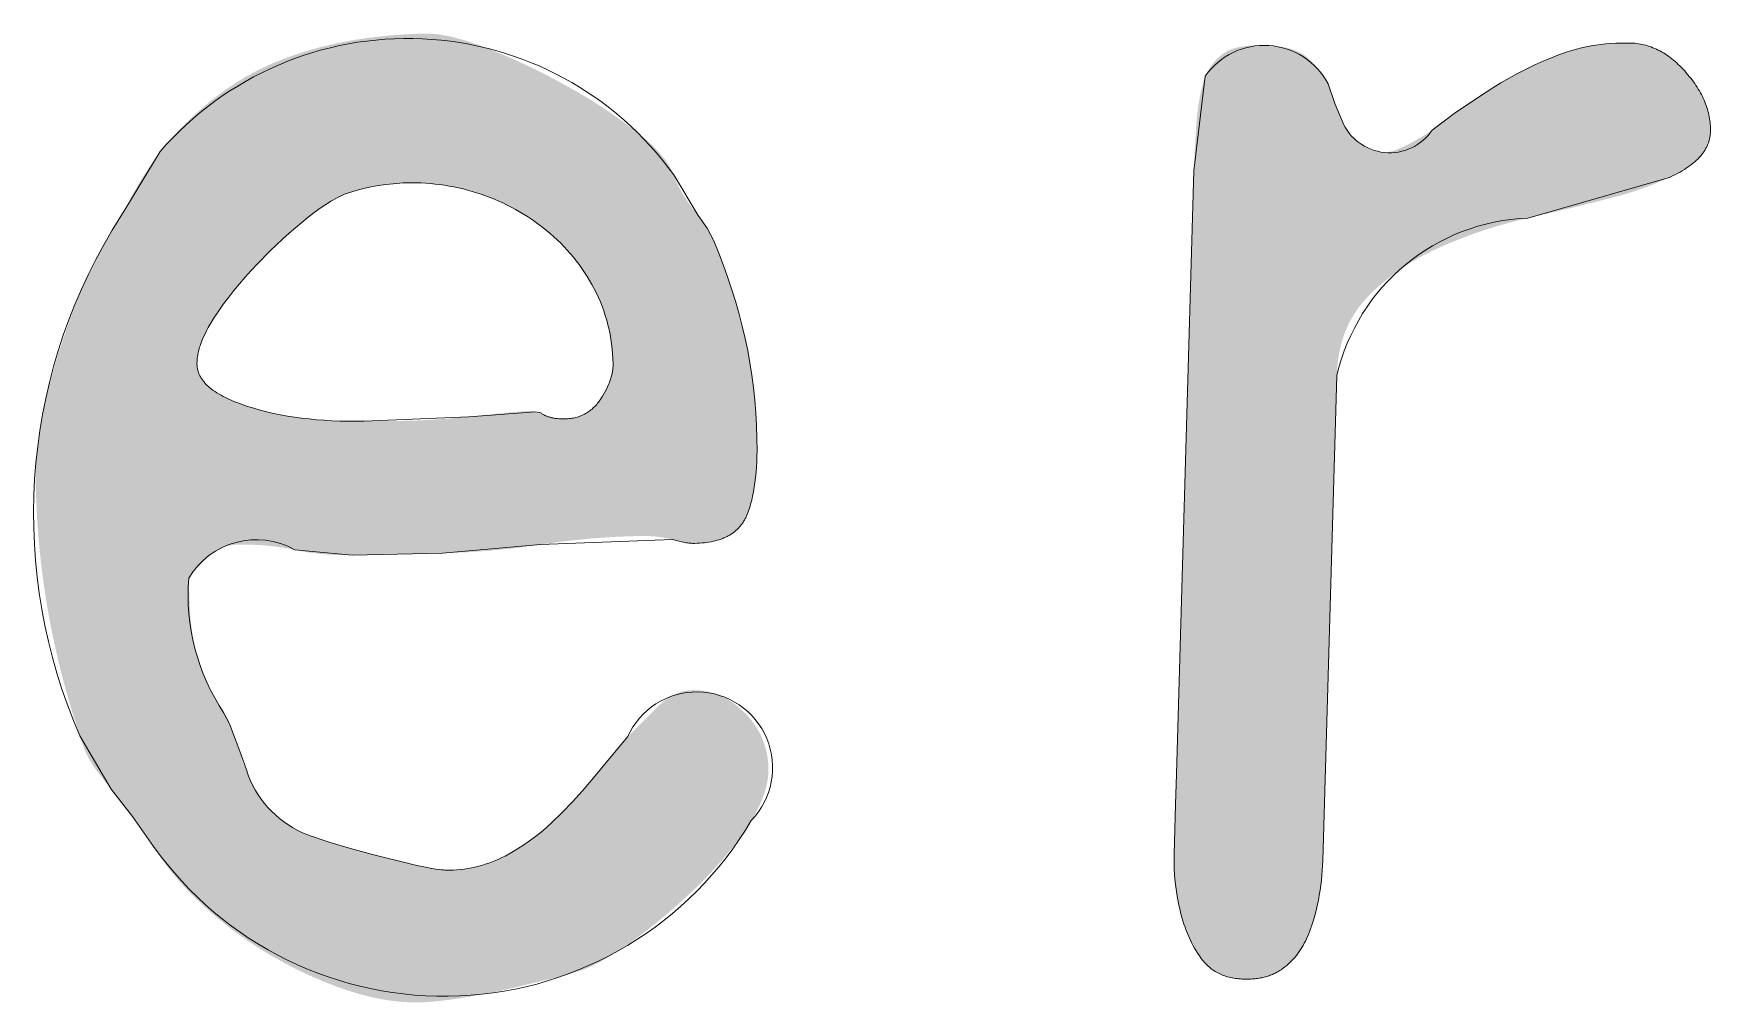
# Model space of a CAD drawing. Header units: millimetres. Extents: x 0 to 118, y 0 to 92.
# Drawn here: x 53.93 to 63.25, y 71.02 to 76.4 of the extents above; entities that cross this region are included whole.
import ezdxf

# ---------------------------------------------------------------- set-up
doc = ezdxf.new("R2010")
doc.units = ezdxf.units.MM
doc.header["$MEASUREMENT"] = 0
doc.layers.add('Default', color=178, linetype='Continuous', true_color=0x000000)

msp = doc.modelspace()

# ---------------------------------------------------------------- hatches: boundary and pattern name
at = {"layer": 'Default'}
h = msp.add_hatch(color=256, dxfattribs=at)
h.paths.add_polyline_path([(57.9166, 72.0326), (57.8913, 71.9933), (57.8647, 71.9543), (57.8368, 71.9157), (57.8076, 71.8774), (57.7771, 71.8395), (57.7452, 71.8019), (57.7121, 71.7647), (57.6776, 71.7278), (57.642, 71.6914), (57.6054, 71.6552), (57.5295, 71.584), (57.4497, 71.5141), (57.3662, 71.4457), (57.324, 71.4128), (57.2827, 71.3817), (57.2422, 71.3526), (57.2027, 71.3253), (57.164, 71.3), (57.1263, 71.2765), (57.0894, 71.2549), (57.0534, 71.2352), (57.0443, 71.2306), (57.0347, 71.226), (57.0247, 71.2214), (57.0142, 71.2168), (56.9917, 71.2078), (56.9674, 71.199), (56.9412, 71.1903), (56.9131, 71.1817), (56.8832, 71.1733), (56.8514, 71.1651), (56.5774, 71.0993), (56.5061, 71.0836), (56.4356, 71.0693), (56.3659, 71.0565), (56.297, 71.0452), (56.2316, 71.036), (56.173, 71.0291), (56.1211, 71.0247), (56.0977, 71.0233), (56.076, 71.0226), (56.0519, 71.0224), (56.0276, 71.0228), (56.0032, 71.0238), (55.9785, 71.0254), (55.9537, 71.0276), (55.9286, 71.0304), (55.9034, 71.0338), (55.8779, 71.0378), (55.8523, 71.0424), (55.8264, 71.0476), (55.8004, 71.0534), (55.7741, 71.0598), (55.7477, 71.0668), (55.7211, 71.0744), (55.6942, 71.0827), (55.6672, 71.0915), (55.6131, 71.1105), (55.5593, 71.1311), (55.5059, 71.1532), (55.4528, 71.1767), (55.4, 71.2018), (55.3476, 71.2284), (55.2955, 71.2564), (55.2438, 71.2859), (55.1927, 71.3168), (55.1428, 71.3489), (55.094, 71.3821), (55.0462, 71.4165), (54.9996, 71.452), (54.9541, 71.4887), (54.9097, 71.5264), (54.8664, 71.5654), (54.8247, 71.6049), (54.7853, 71.6447), (54.7481, 71.6848), (54.7304, 71.7049), (54.7132, 71.7251), (54.6966, 71.7454), (54.6806, 71.7657), (54.6651, 71.786), (54.6501, 71.8065), (54.6358, 71.827), (54.622, 71.8475), (54.6087, 71.8682), (54.596, 71.8889), (54.5654, 71.9346), (54.5356, 71.9773), (54.5067, 72.0171), (54.4786, 72.0541), (54.3614, 72.207), (54.3318, 72.2421), (54.3046, 72.2764), (54.2796, 72.3099), (54.2679, 72.3264), (54.2569, 72.3427), (54.2515, 72.351), (54.2463, 72.3594), (54.2412, 72.3681), (54.2362, 72.377), (54.2314, 72.3862), (54.2267, 72.3956), (54.2222, 72.4052), (54.2178, 72.4151), (54.2135, 72.4252), (54.2094, 72.4356), (54.2054, 72.4462), (54.2015, 72.457), (54.1942, 72.4794), (54.1874, 72.5028), (54.1595, 72.5876), (54.1332, 72.6727), (54.1087, 72.758), (54.0858, 72.8435), (54.0645, 72.9292), (54.045, 73.0151), (54.0271, 73.1013), (54.0109, 73.1877), (53.9964, 73.2743), (53.9836, 73.3611), (53.9724, 73.4482), (53.963, 73.5354), (53.9552, 73.623), (53.9491, 73.7107), (53.9446, 73.7986), (53.9419, 73.8868), (53.9416, 73.9261), (53.9423, 73.9663), (53.9441, 74.0073), (53.947, 74.049), (53.9509, 74.0916), (53.9559, 74.135), (53.9619, 74.1793), (53.969, 74.2243), (53.9772, 74.2702), (53.9864, 74.3169), (54.008, 74.4127), (54.0338, 74.5119), (54.0639, 74.6143), (54.0968, 74.7161), (54.1311, 74.8137), (54.1668, 74.907), (54.2039, 74.996), (54.2424, 75.0807), (54.2621, 75.1215), (54.2823, 75.1612), (54.3027, 75.1998), (54.3236, 75.2374), (54.3447, 75.2739), (54.3663, 75.3093), (54.3776, 75.3246), (54.3884, 75.3398), (54.3986, 75.3549), (54.4083, 75.3701), (54.4174, 75.3853), (54.426, 75.4005), (54.434, 75.4157), (54.4415, 75.4309), (54.4562, 75.461), (54.4717, 75.4912), (54.5049, 75.552), (54.5217, 75.581), (54.538, 75.6079), (54.5535, 75.6326), (54.5685, 75.655), (54.6323, 75.7464), (54.669, 75.7897), (54.7062, 75.8315), (54.7439, 75.8716), (54.7822, 75.9101), (54.8209, 75.947), (54.8601, 75.9822), (54.8999, 76.0158), (54.9401, 76.0478), (54.9809, 76.0782), (55.0222, 76.107), (55.0639, 76.1341), (55.1062, 76.1596), (55.149, 76.1835), (55.1923, 76.2057), (55.236, 76.2263), (55.2581, 76.236), (55.2803, 76.2453), (55.3253, 76.263), (55.3711, 76.2796), (55.4177, 76.2951), (55.4653, 76.3096), (55.5137, 76.323), (55.563, 76.3354), (55.6131, 76.3467), (55.6641, 76.357), (55.716, 76.3662), (55.7687, 76.3743), (55.8224, 76.3814), (55.8768, 76.3874), (55.9321, 76.3924), (55.9883, 76.3963), (56.0454, 76.3992), (56.1033, 76.401), (56.1116, 76.4011), (56.1201, 76.401), (56.1287, 76.4008), (56.1375, 76.4003), (56.1465, 76.3997), (56.1556, 76.399), (56.1744, 76.3969), (56.1939, 76.3942), (56.2141, 76.3908), (56.2349, 76.3866), (56.2564, 76.3818), (56.2785, 76.3763), (56.3014, 76.3702), (56.3249, 76.3633), (56.349, 76.3557), (56.3994, 76.3386), (56.4524, 76.3186), (56.5612, 76.2738), (56.67, 76.2246), (56.779, 76.1708), (56.888, 76.1125), (56.9419, 76.0821), (56.9942, 76.0512), (57.045, 76.0199), (57.0944, 75.9882), (57.1422, 75.9561), (57.1885, 75.9236), (57.2334, 75.8907), (57.2768, 75.8575), (57.2976, 75.8408), (57.3174, 75.8244), (57.3362, 75.8081), (57.3539, 75.7921), (57.3705, 75.7763), (57.3862, 75.7607), (57.4008, 75.7453), (57.4144, 75.7301), (57.4269, 75.7152), (57.4328, 75.7077), (57.4385, 75.7004), (57.4438, 75.6931), (57.4489, 75.6858), (57.4538, 75.6787), (57.4584, 75.6715), (57.4627, 75.6644), (57.4668, 75.6574), (57.4706, 75.6504), (57.4742, 75.6435), (57.4775, 75.6366), (57.4805, 75.6298), (57.4833, 75.623), (57.4858, 75.6163), (57.4908, 75.6029), (57.4963, 75.5894), (57.5022, 75.5759), (57.5086, 75.5622), (57.5155, 75.5485), (57.5229, 75.5346), (57.5307, 75.5207), (57.539, 75.5067), (57.5477, 75.4926), (57.557, 75.4785), (57.5667, 75.4642), (57.5769, 75.4499), (57.5875, 75.4354), (57.5986, 75.4209), (57.6223, 75.3917), (57.6717, 75.321), (57.6777, 75.3122), (57.6834, 75.3033), (57.6886, 75.2944), (57.6935, 75.2855), (57.698, 75.2767), (57.7001, 75.2722), (57.7021, 75.2677), (57.704, 75.2633), (57.7059, 75.2588), (57.7076, 75.2544), (57.7627, 75.1137), (57.7869, 75.0459), (57.8094, 74.9782), (57.8302, 74.9106), (57.8494, 74.8432), (57.8669, 74.7759), (57.8827, 74.7088), (57.8968, 74.6414), (57.9091, 74.5735), (57.9199, 74.5049), (57.9289, 74.4358), (57.9363, 74.366), (57.942, 74.2957), (57.9461, 74.2247), (57.9485, 74.1531), (57.9489, 74.0862), (57.9484, 74.0542), (57.9472, 74.0231), (57.9456, 73.9931), (57.9434, 73.964), (57.9407, 73.9359), (57.9374, 73.9088), (57.9336, 73.8826), (57.9292, 73.8574), (57.9244, 73.8332), (57.9189, 73.81), (57.913, 73.7877), (57.9098, 73.777), (57.9065, 73.7664), (57.9031, 73.7562), (57.8995, 73.7461), (57.8958, 73.7363), (57.892, 73.7268), (57.8899, 73.7221), (57.8879, 73.7174), (57.8857, 73.7129), (57.8835, 73.7084), (57.8811, 73.704), (57.8787, 73.6997), (57.8762, 73.6954), (57.8737, 73.6912), (57.871, 73.6871), (57.8683, 73.6831), (57.8655, 73.6791), (57.8626, 73.6752), (57.8596, 73.6714), (57.8566, 73.6676), (57.8535, 73.6639), (57.8502, 73.6603), (57.847, 73.6567), (57.8436, 73.6533), (57.8401, 73.6499), (57.8366, 73.6465), (57.833, 73.6433), (57.8293, 73.6401), (57.8255, 73.637), (57.8217, 73.6339), (57.8178, 73.631), (57.8137, 73.6281), (57.8097, 73.6252), (57.8055, 73.6225), (57.8012, 73.6198), (57.7969, 73.6172), (57.7925, 73.6146), (57.788, 73.6122), (57.7834, 73.6098), (57.7788, 73.6074), (57.774, 73.6052), (57.7692, 73.603), (57.7643, 73.6009), (57.7593, 73.5988), (57.7543, 73.5969), (57.7491, 73.595), (57.7386, 73.5914), (57.7278, 73.5881), (57.7166, 73.5851), (57.7052, 73.5824), (57.6934, 73.5799), (57.6813, 73.5778), (57.6688, 73.5759), (57.6561, 73.5743), (57.643, 73.573), (57.6296, 73.572), (57.6158, 73.5713), (57.6018, 73.5708), (57.5957, 73.5708), (57.5895, 73.5709), (57.583, 73.5713), (57.5764, 73.5718), (57.5695, 73.5724), (57.5625, 73.5733), (57.5553, 73.5744), (57.5479, 73.5756), (57.5403, 73.577), (57.5325, 73.5786), (57.5163, 73.5824), (57.4994, 73.5868), (57.4817, 73.592), (57.4579, 73.5972), (57.4349, 73.6015), (57.4127, 73.6052), (57.3913, 73.6081), (57.3805, 73.6093), (57.3692, 73.6103), (57.3573, 73.611), (57.3449, 73.6116), (57.3183, 73.6122), (57.2895, 73.612), (57.1522, 73.6067), (57.0157, 73.597), (56.8802, 73.5829), (56.7455, 73.5643), (56.6108, 73.5456), (56.4752, 73.5314), (56.3389, 73.5217), (56.2017, 73.5165), (56.2017, 73.5165), (55.6989, 73.5058), (55.6572, 73.5054), (55.6161, 73.5062), (55.5755, 73.5081), (55.5355, 73.5112), (55.496, 73.5153), (55.457, 73.5207), (55.4186, 73.5271), (55.3807, 73.5348), (55.3428, 73.5424), (55.3044, 73.5488), (55.2654, 73.5541), (55.2259, 73.5583), (55.1859, 73.5614), (55.1454, 73.5633), (55.1044, 73.5641), (55.0628, 73.5638), (55.0568, 73.5636), (55.0509, 73.5633), (55.045, 73.5628), (55.0393, 73.5623), (55.0335, 73.5616), (55.0279, 73.5609), (55.0223, 73.56), (55.0167, 73.559), (55.0113, 73.5579), (55.0058, 73.5566), (55.0005, 73.5553), (54.9952, 73.5538), (54.99, 73.5522), (54.9848, 73.5505), (54.9797, 73.5487), (54.9747, 73.5468), (54.9697, 73.5448), (54.9648, 73.5426), (54.9599, 73.5404), (54.9551, 73.538), (54.9504, 73.5355), (54.9457, 73.5329), (54.9411, 73.5301), (54.9366, 73.5273), (54.9321, 73.5243), (54.9277, 73.5213), (54.9233, 73.5181), (54.919, 73.5148), (54.9148, 73.5114), (54.9106, 73.5078), (54.9065, 73.5042), (54.9025, 73.5004), (54.8866, 73.4851), (54.8713, 73.4698), (54.8565, 73.4545), (54.8424, 73.4392), (54.8288, 73.424), (54.8157, 73.4088), (54.8033, 73.3936), (54.7914, 73.3784), (54.7955, 73.2556), (54.7985, 73.201), (54.8045, 73.1271), (54.807, 73.1037), (54.8099, 73.0808), (54.8132, 73.0582), (54.8169, 73.036), (54.8209, 73.0142), (54.8254, 72.9928), (54.8301, 72.9718), (54.8353, 72.951), (54.8411, 72.9305), (54.8474, 72.9101), (54.8543, 72.89), (54.8617, 72.87), (54.8697, 72.8503), (54.8782, 72.8308), (54.8874, 72.8115), (54.9077, 72.771), (54.9311, 72.727), (54.9873, 72.628), (54.9887, 72.6265), (54.9902, 72.625), (54.9916, 72.6235), (54.993, 72.6219), (54.9944, 72.6203), (54.9957, 72.6187), (54.997, 72.6171), (54.9983, 72.6154), (54.9995, 72.6137), (55.0007, 72.612), (55.0018, 72.6103), (55.003, 72.6086), (55.0041, 72.6068), (55.0051, 72.605), (55.0061, 72.6032), (55.0071, 72.6014), (55.0081, 72.5995), (55.009, 72.5976), (55.0099, 72.5957), (55.0108, 72.5938), (55.0116, 72.5918), (55.0124, 72.5898), (55.0131, 72.5878), (55.0139, 72.5858), (55.0146, 72.5838), (55.0152, 72.5817), (55.0158, 72.5796), (55.0164, 72.5775), (55.017, 72.5754), (55.0175, 72.5732), (55.0184, 72.5688), (55.0193, 72.5643), (55.0204, 72.5597), (55.0215, 72.555), (55.0229, 72.5502), (55.0243, 72.5453), (55.026, 72.5403), (55.0277, 72.5352), (55.0296, 72.53), (55.0317, 72.5247), (55.0339, 72.5194), (55.0387, 72.5084), (55.0441, 72.4971), (55.0501, 72.4855), (55.056, 72.4737), (55.0614, 72.4621), (55.0639, 72.4564), (55.0663, 72.4507), (55.0685, 72.4451), (55.0705, 72.4395), (55.0725, 72.4339), (55.0743, 72.4284), (55.0759, 72.423), (55.0774, 72.4175), (55.0788, 72.4122), (55.08, 72.4068), (55.0811, 72.4016), (55.082, 72.3963), (55.083, 72.3911), (55.084, 72.3858), (55.0852, 72.3804), (55.0866, 72.375), (55.0881, 72.3696), (55.0897, 72.3642), (55.0915, 72.3587), (55.0934, 72.3531), (55.0955, 72.3475), (55.0977, 72.3419), (55.1, 72.3362), (55.1025, 72.3305), (55.1051, 72.3248), (55.1079, 72.319), (55.1139, 72.3072), (55.1239, 72.2834), (55.1348, 72.2597), (55.1466, 72.236), (55.1593, 72.2123), (55.173, 72.1887), (55.1877, 72.1651), (55.2033, 72.1415), (55.2199, 72.1179), (55.2286, 72.1062), (55.2332, 72.1005), (55.2378, 72.0948), (55.2426, 72.0893), (55.2476, 72.0837), (55.2526, 72.0783), (55.2578, 72.073), (55.2631, 72.0677), (55.2686, 72.0625), (55.2742, 72.0574), (55.2799, 72.0523), (55.2857, 72.0473), (55.2916, 72.0424), (55.2977, 72.0376), (55.3039, 72.0328), (55.3167, 72.0235), (55.3301, 72.0145), (55.3439, 72.0058), (55.3582, 71.9974), (55.3731, 71.9893), (55.3884, 71.9814), (55.4043, 71.9739), (55.4337, 71.9607), (55.4486, 71.9544), (55.4654, 71.9479), (55.484, 71.941), (55.527, 71.9262), (55.5775, 71.9101), (55.6906, 71.8766), (55.8126, 71.8433), (56.0594, 71.7827), (56.0886, 71.7763), (56.1158, 71.7708), (56.1412, 71.7662), (56.1646, 71.7625), (56.1862, 71.7597), (56.1963, 71.7586), (56.206, 71.7578), (56.2151, 71.7572), (56.2238, 71.7568), (56.232, 71.7566), (56.2397, 71.7566), (56.2605, 71.7573), (56.2812, 71.7586), (56.3016, 71.7605), (56.3218, 71.7629), (56.3419, 71.7659), (56.3617, 71.7694), (56.3814, 71.7735), (56.4008, 71.7781), (56.4201, 71.7833), (56.4392, 71.7891), (56.458, 71.7954), (56.4767, 71.8023), (56.4951, 71.8097), (56.5134, 71.8177), (56.5315, 71.8262), (56.5494, 71.8353), (56.5845, 71.8546), (56.6189, 71.875), (56.6525, 71.8965), (56.6853, 71.9191), (56.7173, 71.9428), (56.7486, 71.9676), (56.7791, 71.9935), (56.8088, 72.0204), (56.8667, 72.0768), (56.9231, 72.1353), (56.978, 72.196), (57.0312, 72.2589), (57.2298, 72.4967), (57.3881, 72.6558), (57.4006, 72.6677), (57.4129, 72.6788), (57.4253, 72.6892), (57.4315, 72.6941), (57.4376, 72.6988), (57.4438, 72.7033), (57.4499, 72.7077), (57.4561, 72.7118), (57.4622, 72.7158), (57.4683, 72.7196), (57.4744, 72.7232), (57.4806, 72.7266), (57.4867, 72.7298), (57.4928, 72.7328), (57.4989, 72.7357), (57.5049, 72.7383), (57.511, 72.7408), (57.5171, 72.7431), (57.5232, 72.7452), (57.5292, 72.7471), (57.5353, 72.7488), (57.5413, 72.7504), (57.5474, 72.7517), (57.5534, 72.7529), (57.5595, 72.7539), (57.5655, 72.7547), (57.5715, 72.7553), (57.5775, 72.7557), (57.5835, 72.7559), (57.594, 72.756), (57.6043, 72.7559), (57.6146, 72.7554), (57.6248, 72.7548), (57.6349, 72.7538), (57.645, 72.7526), (57.6549, 72.7512), (57.6648, 72.7495), (57.6747, 72.7475), (57.6844, 72.7452), (57.6941, 72.7427), (57.7037, 72.74), (57.7132, 72.737), (57.7227, 72.7337), (57.732, 72.7302), (57.7413, 72.7264), (57.7506, 72.7223), (57.7597, 72.718), (57.7688, 72.7135), (57.7778, 72.7087), (57.7867, 72.7036), (57.7955, 72.6982), (57.8043, 72.6926), (57.813, 72.6868), (57.8216, 72.6807), (57.8301, 72.6743), (57.8386, 72.6677), (57.847, 72.6608), (57.8553, 72.6537), (57.8635, 72.6463), (57.8717, 72.6386), (57.8798, 72.6307), (57.8877, 72.6226), (57.8953, 72.6143), (57.9027, 72.606), (57.9099, 72.5976), (57.9168, 72.5891), (57.9235, 72.5804), (57.93, 72.5717), (57.9362, 72.5629), (57.9421, 72.554), (57.9479, 72.545), (57.9533, 72.5359), (57.9586, 72.5267), (57.9636, 72.5174), (57.9683, 72.508), (57.9728, 72.4985), (57.9771, 72.4889), (57.9811, 72.4792), (57.9849, 72.4694), (57.9884, 72.4595), (57.9917, 72.4495), (57.9947, 72.4394), (57.9975, 72.4293), (58.0001, 72.419), (58.0024, 72.4086), (58.0045, 72.3981), (58.0063, 72.3876), (58.0078, 72.3769), (58.0092, 72.3661), (58.0103, 72.3552), (58.0111, 72.3443), (58.0117, 72.3332), (58.0121, 72.322), (58.0121, 72.3138), (58.012, 72.3054), (58.0117, 72.2971), (58.0112, 72.2887), (58.0105, 72.2802), (58.0096, 72.2717), (58.0085, 72.2631), (58.0072, 72.2545), (58.0057, 72.2458), (58.004, 72.2371), (58.0021, 72.2283), (58, 72.2195), (57.9977, 72.2106), (57.9952, 72.2017), (57.9925, 72.1927), (57.9896, 72.1837), (57.9865, 72.1747), (57.9832, 72.1655), (57.9761, 72.1471), (57.9681, 72.1286), (57.9594, 72.1098), (57.9499, 72.0908), (57.9396, 72.0716), (57.9285, 72.0522)], flags=0)
h.paths.add_polyline_path([(57.0441, 74.9841), (57.0563, 74.9602), (57.0677, 74.9361), (57.0783, 74.9116), (57.0882, 74.8869), (57.0974, 74.8618), (57.1058, 74.8365), (57.1135, 74.8109), (57.1204, 74.785), (57.1266, 74.7587), (57.132, 74.7322), (57.1367, 74.7054), (57.1407, 74.6783), (57.1439, 74.6509), (57.1464, 74.6233), (57.1481, 74.5953), (57.1492, 74.567), (57.1492, 74.5618), (57.1491, 74.5565), (57.1489, 74.5511), (57.1485, 74.5457), (57.148, 74.5402), (57.1473, 74.5347), (57.1465, 74.5292), (57.1456, 74.5236), (57.1445, 74.5179), (57.1433, 74.5122), (57.142, 74.5065), (57.1405, 74.5007), (57.1388, 74.4948), (57.1371, 74.4889), (57.1352, 74.4829), (57.1331, 74.4769), (57.1286, 74.4648), (57.1235, 74.4524), (57.1179, 74.4399), (57.1117, 74.4271), (57.105, 74.4141), (57.0977, 74.401), (57.0898, 74.3876), (57.0814, 74.3741), (57.077, 74.3673), (57.0725, 74.3608), (57.0679, 74.3545), (57.0631, 74.3484), (57.0582, 74.3425), (57.0532, 74.3368), (57.048, 74.3313), (57.0428, 74.3261), (57.0374, 74.321), (57.0319, 74.3161), (57.0263, 74.3115), (57.0205, 74.307), (57.0147, 74.3028), (57.0087, 74.2988), (57.0026, 74.2949), (56.9963, 74.2913), (56.99, 74.2879), (56.9835, 74.2847), (56.9769, 74.2817), (56.9702, 74.2789), (56.9634, 74.2764), (56.9564, 74.274), (56.9493, 74.2718), (56.9421, 74.2699), (56.9348, 74.2681), (56.9274, 74.2666), (56.9198, 74.2653), (56.9121, 74.2642), (56.9043, 74.2632), (56.8964, 74.2625), (56.8884, 74.262), (56.8802, 74.2618), (56.8699, 74.2617), (56.8598, 74.2619), (56.85, 74.2624), (56.8405, 74.2632), (56.8313, 74.2642), (56.8267, 74.2649), (56.8223, 74.2656), (56.8179, 74.2664), (56.8136, 74.2672), (56.8093, 74.2682), (56.8052, 74.2692), (56.801, 74.2703), (56.797, 74.2714), (56.793, 74.2726), (56.7891, 74.2739), (56.7853, 74.2753), (56.7815, 74.2767), (56.7778, 74.2782), (56.7742, 74.2798), (56.7706, 74.2814), (56.7671, 74.2831), (56.7637, 74.2849), (56.7604, 74.2868), (56.7571, 74.2887), (56.7539, 74.2907), (56.7507, 74.2928), (56.7477, 74.2949), (56.7419, 74.2949), (56.7393, 74.2949), (56.7367, 74.295), (56.7344, 74.2952), (56.7321, 74.2954), (56.7301, 74.2956), (56.7291, 74.2958), (56.7281, 74.2959), (56.7272, 74.2961), (56.7263, 74.2963), (56.7255, 74.2965), (56.7247, 74.2967), (56.7239, 74.2969), (56.7231, 74.2971), (56.7224, 74.2974), (56.7221, 74.2975), (56.7218, 74.2976), (56.7214, 74.2978), (56.7211, 74.2979), (56.7208, 74.298), (56.7205, 74.2982), (56.7202, 74.2983), (56.72, 74.2985), (56.7197, 74.2987), (56.7194, 74.2988), (56.7192, 74.299), (56.719, 74.2992), (56.7187, 74.2993), (56.7185, 74.2995), (56.7183, 74.2997), (56.7181, 74.2999), (56.7179, 74.3001), (56.7177, 74.3002), (56.7175, 74.3004), (56.7173, 74.3006), (56.7171, 74.3008), (56.7169, 74.301), (56.7166, 74.3011), (56.7164, 74.3013), (56.7161, 74.3014), (56.7159, 74.3016), (56.7156, 74.3018), (56.7153, 74.3019), (56.715, 74.3021), (56.7148, 74.3022), (56.7144, 74.3024), (56.7141, 74.3025), (56.7138, 74.3026), (56.7135, 74.3028), (56.7128, 74.303), (56.7121, 74.3033), (56.7114, 74.3035), (56.7106, 74.3037), (56.7098, 74.3039), (56.7089, 74.3041), (56.708, 74.3043), (56.7071, 74.3045), (56.7061, 74.3046), (56.7052, 74.3048), (56.7031, 74.305), (56.7009, 74.3053), (56.6985, 74.3054), (56.696, 74.3055), (56.6934, 74.3056), (56.6877, 74.3056), (56.6667, 74.3048), (56.6394, 74.3031), (56.5666, 74.297), (56.3469, 74.2742), (56.2791, 74.2672), (56.2099, 74.2614), (56.0674, 74.2531), (55.9197, 74.2493), (55.6753, 74.2493), (55.6307, 74.2502), (55.5868, 74.2519), (55.5437, 74.2543), (55.5014, 74.2575), (55.4598, 74.2614), (55.4189, 74.2661), (55.3787, 74.2716), (55.3393, 74.2779), (55.3006, 74.2849), (55.2626, 74.2926), (55.2254, 74.3012), (55.1889, 74.3105), (55.1531, 74.3206), (55.1181, 74.3314), (55.0844, 74.3429), (55.0529, 74.3547), (55.038, 74.3608), (55.0236, 74.367), (55.0097, 74.3733), (54.9964, 74.3798), (54.9836, 74.3863), (54.9714, 74.3929), (54.9597, 74.3996), (54.9485, 74.4064), (54.9378, 74.4134), (54.9277, 74.4204), (54.9182, 74.4276), (54.9136, 74.4312), (54.9091, 74.4348), (54.9048, 74.4385), (54.9006, 74.4422), (54.8966, 74.4459), (54.8927, 74.4496), (54.8889, 74.4534), (54.8853, 74.4572), (54.8817, 74.461), (54.8784, 74.4649), (54.8751, 74.4687), (54.872, 74.4726), (54.869, 74.4766), (54.8662, 74.4805), (54.8635, 74.4845), (54.8609, 74.4885), (54.8585, 74.4925), (54.8562, 74.4966), (54.854, 74.5007), (54.852, 74.5048), (54.85, 74.5089), (54.8483, 74.5131), (54.8466, 74.5173), (54.8451, 74.5215), (54.8438, 74.5257), (54.8425, 74.53), (54.8414, 74.5343), (54.8404, 74.5386), (54.8396, 74.5429), (54.8389, 74.5473), (54.8383, 74.5517), (54.8379, 74.5561), (54.8376, 74.5606), (54.8374, 74.5651), (54.8374, 74.5718), (54.8375, 74.5787), (54.8379, 74.5857), (54.8384, 74.5927), (54.8392, 74.5998), (54.8401, 74.607), (54.8413, 74.6143), (54.8426, 74.6217), (54.8441, 74.6291), (54.8458, 74.6367), (54.8478, 74.6443), (54.8499, 74.652), (54.8522, 74.6598), (54.8547, 74.6677), (54.8574, 74.6757), (54.8603, 74.6837), (54.8667, 74.7001), (54.8739, 74.7168), (54.8819, 74.7339), (54.8907, 74.7513), (54.9002, 74.7691), (54.9106, 74.7872), (54.9217, 74.8057), (54.9337, 74.8245), (54.9589, 74.8624), (54.9855, 74.9002), (55.0134, 74.9377), (55.0427, 74.9751), (55.0733, 75.0124), (55.1052, 75.0495), (55.1384, 75.0864), (55.1729, 75.1232), (55.2431, 75.1944), (55.3136, 75.261), (55.3488, 75.2927), (55.3841, 75.3232), (55.4194, 75.3526), (55.4548, 75.381), (55.4891, 75.4073), (55.5217, 75.431), (55.5524, 75.452), (55.5672, 75.4615), (55.5814, 75.4704), (55.5952, 75.4785), (55.6086, 75.4861), (55.6215, 75.4929), (55.634, 75.4991), (55.646, 75.5047), (55.6576, 75.5096), (55.6632, 75.5118), (55.6687, 75.5138), (55.6741, 75.5157), (55.6794, 75.5174), (55.7209, 75.5295), (55.7626, 75.5402), (55.8043, 75.5494), (55.8252, 75.5534), (55.846, 75.5571), (55.8871, 75.5631), (55.9267, 75.5677), (55.9649, 75.5708), (55.9833, 75.5718), (56.0014, 75.5724), (56.0283, 75.5727), (56.0551, 75.5724), (56.0817, 75.5716), (56.1082, 75.5701), (56.1346, 75.5682), (56.1608, 75.5656), (56.1869, 75.5625), (56.2129, 75.5589), (56.2387, 75.5547), (56.2644, 75.5499), (56.29, 75.5445), (56.3155, 75.5386), (56.3408, 75.5321), (56.3661, 75.5251), (56.3911, 75.5175), (56.4161, 75.5093), (56.4409, 75.5006), (56.4653, 75.4914), (56.4895, 75.4816), (56.5135, 75.4714), (56.5372, 75.4606), (56.5606, 75.4493), (56.5837, 75.4375), (56.6065, 75.4251), (56.6291, 75.4122), (56.6515, 75.3989), (56.6735, 75.3849), (56.6953, 75.3705), (56.7168, 75.3556), (56.7381, 75.3401), (56.7591, 75.3241), (56.7798, 75.3076), (56.8001, 75.2906), (56.8199, 75.2732), (56.8392, 75.2554), (56.858, 75.2371), (56.8763, 75.2184), (56.8941, 75.1992), (56.9114, 75.1797), (56.9282, 75.1597), (56.9444, 75.1392), (56.9602, 75.1183), (56.9755, 75.097), (56.9902, 75.0753), (57.0045, 75.0531), (57.0182, 75.0306), (57.0314, 75.0075)], flags=0)
msp.add_hatch(color=256, dxfattribs=at).paths.add_polyline_path([(63.0102, 75.5995), (62.9734, 75.583), (62.9359, 75.5672), (62.8976, 75.5522), (62.8587, 75.5381), (62.8189, 75.5246), (62.7785, 75.5118), (62.7374, 75.4999), (62.4767, 75.4337), (62.2311, 75.3766), (62.1666, 75.3612), (62.1028, 75.3443), (62.0398, 75.3259), (61.9774, 75.306), (61.9158, 75.2846), (61.8549, 75.2616), (61.7946, 75.2371), (61.7351, 75.2111), (61.7058, 75.1975), (61.6771, 75.1834), (61.649, 75.1688), (61.6215, 75.1538), (61.5946, 75.1382), (61.5683, 75.1222), (61.5426, 75.1057), (61.5174, 75.0887), (61.4929, 75.0712), (61.4689, 75.0533), (61.4455, 75.0348), (61.4228, 75.0159), (61.4006, 74.9965), (61.379, 74.9766), (61.3581, 74.9562), (61.3377, 74.9354), (61.3278, 74.9247), (61.3182, 74.9138), (61.3089, 74.9028), (61.2999, 74.8916), (61.2912, 74.8802), (61.2828, 74.8686), (61.2747, 74.8568), (61.2669, 74.8449), (61.2594, 74.8327), (61.2522, 74.8204), (61.2453, 74.8079), (61.2387, 74.7952), (61.2324, 74.7824), (61.2264, 74.7693), (61.2207, 74.7561), (61.2153, 74.7426), (61.2102, 74.729), (61.2054, 74.7152), (61.2009, 74.7013), (61.1967, 74.6871), (61.1928, 74.6728), (61.1892, 74.6582), (61.1859, 74.6435), (61.1829, 74.6286), (61.1802, 74.6136), (61.1778, 74.5983), (61.1757, 74.5829), (61.1739, 74.5673), (61.1724, 74.5514), (61.1711, 74.5355), (61.1702, 74.5193), (61.1696, 74.5029), (61.1696, 74.5028), (61.0914, 71.8097), (61.0903, 71.7827), (61.0887, 71.7555), (61.0865, 71.7281), (61.0837, 71.7006), (61.0804, 71.6729), (61.0765, 71.645), (61.0721, 71.617), (61.0671, 71.5887), (61.0614, 71.5606), (61.055, 71.5329), (61.0478, 71.5056), (61.0399, 71.4787), (61.0312, 71.4522), (61.0218, 71.4261), (61.0117, 71.4004), (61.0008, 71.3751), (60.995, 71.3627), (60.9889, 71.3505), (60.9825, 71.3387), (60.9758, 71.3271), (60.9688, 71.3159), (60.9614, 71.3049), (60.9538, 71.2942), (60.9458, 71.2838), (60.9375, 71.2737), (60.9289, 71.2639), (60.9199, 71.2543), (60.9107, 71.2451), (60.9011, 71.2362), (60.8912, 71.2275), (60.881, 71.2192), (60.8705, 71.2111), (60.8651, 71.2072), (60.8596, 71.2035), (60.854, 71.1999), (60.8483, 71.1964), (60.8425, 71.193), (60.8366, 71.1898), (60.8307, 71.1867), (60.8247, 71.1837), (60.8185, 71.1808), (60.8123, 71.1781), (60.806, 71.1755), (60.7996, 71.1731), (60.7931, 71.1708), (60.7865, 71.1686), (60.7799, 71.1665), (60.7731, 71.1646), (60.7663, 71.1628), (60.7593, 71.1611), (60.7523, 71.1596), (60.7452, 71.1582), (60.738, 71.1569), (60.7307, 71.1558), (60.7233, 71.1548), (60.7159, 71.1539), (60.7083, 71.1532), (60.7007, 71.1526), (60.6929, 71.1521), (60.6851, 71.1517), (60.6692, 71.1514), (60.6529, 71.1517), (60.6433, 71.1521), (60.6337, 71.1526), (60.6244, 71.1534), (60.6152, 71.1544), (60.6061, 71.1556), (60.5972, 71.1571), (60.5884, 71.1587), (60.5798, 71.1605), (60.5713, 71.1625), (60.563, 71.1648), (60.5548, 71.1672), (60.5467, 71.1699), (60.5389, 71.1727), (60.5311, 71.1758), (60.5235, 71.1791), (60.5161, 71.1825), (60.5088, 71.1862), (60.5016, 71.1901), (60.4946, 71.1942), (60.4877, 71.1985), (60.481, 71.203), (60.4744, 71.2077), (60.468, 71.2126), (60.4617, 71.2178), (60.4556, 71.2231), (60.4496, 71.2286), (60.4438, 71.2344), (60.4381, 71.2403), (60.4326, 71.2465), (60.4272, 71.2528), (60.4219, 71.2594), (60.4168, 71.2662), (60.4069, 71.2802), (60.3973, 71.2945), (60.3881, 71.3092), (60.3792, 71.3242), (60.3706, 71.3397), (60.3624, 71.3554), (60.3545, 71.3716), (60.3469, 71.3881), (60.3397, 71.405), (60.3328, 71.4222), (60.3263, 71.4398), (60.3201, 71.4577), (60.3142, 71.476), (60.3087, 71.4947), (60.3035, 71.5138), (60.2987, 71.5332), (60.29, 71.5724), (60.2826, 71.6115), (60.2765, 71.6507), (60.2717, 71.6898), (60.2683, 71.7288), (60.2662, 71.7678), (60.2653, 71.8068), (60.2658, 71.8458), (60.2738, 72.1211), (60.2738, 72.1211), (60.2787, 72.2887), (60.2787, 72.2888), (60.3759, 75.6399), (60.3811, 75.7656), (60.3896, 75.9033), (60.3926, 75.9387), (60.3965, 75.9734), (60.4013, 76.0073), (60.4071, 76.0404), (60.4137, 76.0728), (60.4212, 76.1044), (60.4297, 76.1352), (60.439, 76.1652), (60.4439, 76.1754), (60.4491, 76.1853), (60.4544, 76.1949), (60.46, 76.2042), (60.4658, 76.2133), (60.4718, 76.222), (60.4781, 76.2305), (60.4846, 76.2387), (60.4913, 76.2467), (60.4947, 76.2505), (60.4982, 76.2543), (60.5018, 76.258), (60.5054, 76.2616), (60.5091, 76.2652), (60.5128, 76.2687), (60.5166, 76.2721), (60.5204, 76.2755), (60.5243, 76.2787), (60.5283, 76.282), (60.5323, 76.2851), (60.5364, 76.2881), (60.5406, 76.2911), (60.5447, 76.294), (60.549, 76.2968), (60.5535, 76.2996), (60.5581, 76.3022), (60.5629, 76.3047), (60.5678, 76.3071), (60.573, 76.3094), (60.5783, 76.3116), (60.5838, 76.3138), (60.5894, 76.3158), (60.5952, 76.3177), (60.6012, 76.3196), (60.6074, 76.3213), (60.6138, 76.3229), (60.6203, 76.3245), (60.627, 76.3259), (60.6339, 76.3273), (60.6481, 76.3297), (60.6631, 76.3317), (60.6788, 76.3333), (60.6951, 76.3345), (60.7121, 76.3353), (60.7299, 76.3358), (60.7483, 76.3358), (60.7674, 76.3355), (60.788, 76.3346), (60.8078, 76.3334), (60.8269, 76.3317), (60.8452, 76.3295), (60.8627, 76.3269), (60.8795, 76.3238), (60.8876, 76.3221), (60.8955, 76.3203), (60.9032, 76.3184), (60.9107, 76.3163), (60.918, 76.3142), (60.9252, 76.3119), (60.9321, 76.3096), (60.9389, 76.3071), (60.9455, 76.3045), (60.9518, 76.3018), (60.958, 76.299), (60.964, 76.2961), (60.9698, 76.293), (60.9755, 76.2899), (60.9809, 76.2866), (60.9861, 76.2833), (60.9912, 76.2798), (60.996, 76.2762), (61.0007, 76.2725), (61.003, 76.2706), (61.0052, 76.2687), (61.0139, 76.2609), (61.0223, 76.2528), (61.0306, 76.2446), (61.0387, 76.2362), (61.0466, 76.2277), (61.0543, 76.2189), (61.0617, 76.21), (61.069, 76.2009), (61.0762, 76.1916), (61.0831, 76.1821), (61.0898, 76.1725), (61.0964, 76.1627), (61.1027, 76.1527), (61.1089, 76.1425), (61.1149, 76.1321), (61.1207, 76.1216), (61.1594, 76.0127), (61.168, 75.9884), (61.1774, 75.9641), (61.1876, 75.9399), (61.1986, 75.9157), (61.2043, 75.9052), (61.2102, 75.895), (61.2161, 75.8852), (61.2221, 75.8756), (61.2282, 75.8665), (61.2345, 75.8576), (61.2408, 75.849), (61.2473, 75.8408), (61.2538, 75.8329), (61.2605, 75.8254), (61.2672, 75.8181), (61.2741, 75.8112), (61.281, 75.8046), (61.2881, 75.7983), (61.2953, 75.7924), (61.3026, 75.7868), (61.3062, 75.7841), (61.3099, 75.7815), (61.3137, 75.779), (61.3174, 75.7765), (61.3212, 75.7742), (61.325, 75.7719), (61.3288, 75.7697), (61.3327, 75.7676), (61.3366, 75.7655), (61.3405, 75.7636), (61.3444, 75.7617), (61.3484, 75.7599), (61.3524, 75.7582), (61.3564, 75.7566), (61.3604, 75.755), (61.3645, 75.7536), (61.3686, 75.7522), (61.3727, 75.7509), (61.3768, 75.7496), (61.381, 75.7485), (61.3852, 75.7474), (61.3894, 75.7464), (61.3936, 75.7455), (61.3979, 75.7447), (61.4022, 75.744), (61.4065, 75.7433), (61.4109, 75.7427), (61.4152, 75.7422), (61.4196, 75.7418), (61.4241, 75.7415), (61.4285, 75.7412), (61.433, 75.741), (61.4353, 75.741), (61.4376, 75.741), (61.44, 75.7411), (61.4425, 75.7413), (61.445, 75.7415), (61.4476, 75.7418), (61.4502, 75.7421), (61.4529, 75.7426), (61.4557, 75.743), (61.4585, 75.7436), (61.4643, 75.7448), (61.4704, 75.7463), (61.4767, 75.7481), (61.4832, 75.7501), (61.49, 75.7523), (61.497, 75.7548), (61.5043, 75.7576), (61.5195, 75.7638), (61.5357, 75.771), (61.5529, 75.7793), (61.5711, 75.7885), (61.5902, 75.7988), (61.6102, 75.81), (61.6533, 75.8355), (61.7002, 75.865), (61.8289, 75.9632), (61.8462, 75.9763), (61.8644, 75.9895), (61.9037, 76.0164), (61.9468, 76.044), (61.9938, 76.0723), (62.037, 76.1005), (62.0814, 76.1277), (62.1268, 76.154), (62.1734, 76.1793), (62.2211, 76.2037), (62.2699, 76.2271), (62.3199, 76.2495), (62.3709, 76.2709), (62.3967, 76.281), (62.4227, 76.2905), (62.4489, 76.2992), (62.4752, 76.3072), (62.5017, 76.3145), (62.5284, 76.3211), (62.5552, 76.327), (62.5822, 76.3322), (62.6094, 76.3366), (62.6368, 76.3404), (62.6643, 76.3434), (62.692, 76.3458), (62.7198, 76.3474), (62.7478, 76.3484), (62.776, 76.3486), (62.8043, 76.3481), (62.8148, 76.3477), (62.8251, 76.3469), (62.8355, 76.3459), (62.8457, 76.3445), (62.856, 76.3428), (62.8661, 76.3409), (62.8762, 76.3386), (62.8863, 76.336), (62.8963, 76.3332), (62.9062, 76.33), (62.9161, 76.3265), (62.9259, 76.3227), (62.9357, 76.3186), (62.9454, 76.3142), (62.9551, 76.3095), (62.9647, 76.3045), (62.9743, 76.2993), (62.9838, 76.2937), (62.9932, 76.2878), (63.0026, 76.2816), (63.012, 76.2751), (63.0213, 76.2683), (63.0305, 76.2611), (63.0397, 76.2537), (63.0488, 76.246), (63.0578, 76.238), (63.0669, 76.2297), (63.0758, 76.2211), (63.0847, 76.2122), (63.0935, 76.203), (63.1023, 76.1935), (63.1111, 76.1837), (63.1279, 76.1636), (63.1359, 76.1536), (63.1436, 76.1436), (63.151, 76.1335), (63.1582, 76.1234), (63.165, 76.1133), (63.1716, 76.1032), (63.1779, 76.0931), (63.184, 76.0829), (63.1897, 76.0728), (63.1952, 76.0626), (63.2003, 76.0524), (63.2052, 76.0422), (63.2098, 76.032), (63.2142, 76.0218), (63.2182, 76.0116), (63.222, 76.0013), (63.2255, 75.991), (63.2287, 75.9808), (63.2316, 75.9705), (63.2343, 75.9601), (63.2366, 75.9498), (63.2387, 75.9395), (63.2405, 75.9291), (63.242, 75.9188), (63.2433, 75.9084), (63.2442, 75.898), (63.2449, 75.8876), (63.2453, 75.8771), (63.2454, 75.8667), (63.2453, 75.8563), (63.2451, 75.8514), (63.2448, 75.8466), (63.2444, 75.8418), (63.2439, 75.837), (63.2432, 75.8323), (63.2425, 75.8275), (63.2416, 75.8229), (63.2407, 75.8182), (63.2396, 75.8136), (63.2384, 75.8089), (63.2371, 75.8044), (63.2357, 75.7998), (63.2342, 75.7953), (63.2325, 75.7908), (63.2308, 75.7863), (63.2289, 75.7818), (63.227, 75.7774), (63.2249, 75.773), (63.2227, 75.7686), (63.2204, 75.7643), (63.218, 75.76), (63.2155, 75.7557), (63.2129, 75.7514), (63.2102, 75.7472), (63.2073, 75.743), (63.2044, 75.7388), (63.2013, 75.7346), (63.1981, 75.7305), (63.1948, 75.7264), (63.1914, 75.7223), (63.1879, 75.7183), (63.1843, 75.7143), (63.1806, 75.7103), (63.1767, 75.7063), (63.1687, 75.6984), (63.1603, 75.6907), (63.1514, 75.683), (63.142, 75.6755), (63.1323, 75.668), (63.122, 75.6607), (63.1114, 75.6535), (63.1003, 75.6464), (63.0887, 75.6393), (63.0767, 75.6324), (63.0643, 75.6256), (63.0514, 75.6189), (63.0381, 75.6123), (63.0244, 75.6059)], flags=0)

# ---------------------------------------------------------------- linework, layer by layer
at = {"layer": 'Default', "color": 178, "lineweight": 0, "true_color": 0x000000}
for points in [[(57.9166, 72.0326, -0.543575), (54.596, 71.8889), (54.4786, 72.0541), (54.3614, 72.207), (54.1874, 72.5028, -0.243227), (54.3663, 75.3093), (54.4415, 75.4309), (54.6323, 75.7464, -0.484014), (57.4858, 75.6163), (57.6223, 75.3917), (57.6717, 75.321), (57.7092, 75.2499), (57.7368, 75.1817), (57.7627, 75.1137), (57.7869, 75.0459), (57.8094, 74.9782), (57.8302, 74.9106), (57.8494, 74.8432), (57.8669, 74.7759), (57.8827, 74.7088), (57.8968, 74.6414), (57.9091, 74.5735), (57.9199, 74.5049), (57.9289, 74.4358), (57.9363, 74.366), (57.942, 74.2957), (57.9461, 74.2247), (57.9485, 74.1531), (57.9489, 74.0862), (57.9484, 74.0542), (57.9472, 74.0231), (57.9456, 73.9931), (57.9434, 73.964), (57.9407, 73.9359), (57.9374, 73.9088), (57.9336, 73.8826), (57.9292, 73.8574), (57.9244, 73.8332), (57.9189, 73.81), (57.913, 73.7877), (57.9098, 73.777), (57.9065, 73.7664), (57.9031, 73.7562), (57.8995, 73.7461), (57.8958, 73.7363), (57.892, 73.7268), (57.8899, 73.7221), (57.8879, 73.7174), (57.8857, 73.7129), (57.8835, 73.7084), (57.8811, 73.704), (57.8787, 73.6997), (57.8762, 73.6954), (57.8737, 73.6912), (57.871, 73.6871), (57.8683, 73.6831), (57.8655, 73.6791), (57.8626, 73.6752), (57.8596, 73.6714), (57.8566, 73.6676), (57.8535, 73.6639), (57.8502, 73.6603), (57.847, 73.6567), (57.8436, 73.6533), (57.8401, 73.6499), (57.8366, 73.6465), (57.833, 73.6433), (57.8293, 73.6401), (57.8255, 73.637), (57.8217, 73.6339), (57.8178, 73.631), (57.8137, 73.6281), (57.8097, 73.6252), (57.8055, 73.6225), (57.8012, 73.6198), (57.7969, 73.6172), (57.7925, 73.6146), (57.788, 73.6122), (57.7834, 73.6098), (57.7788, 73.6074), (57.774, 73.6052), (57.7692, 73.603), (57.7643, 73.6009), (57.7593, 73.5988), (57.7543, 73.5969), (57.7491, 73.595), (57.7386, 73.5914), (57.7278, 73.5881), (57.7166, 73.5851), (57.7052, 73.5824), (57.6934, 73.5799), (57.6813, 73.5778), (57.6688, 73.5759), (57.6561, 73.5743), (57.643, 73.573), (57.6296, 73.572), (57.6158, 73.5713), (57.6018, 73.5708), (57.5957, 73.5708), (57.5895, 73.5709), (57.583, 73.5713), (57.5764, 73.5718), (57.5695, 73.5724), (57.5625, 73.5733), (57.5553, 73.5744), (57.5479, 73.5756), (57.5403, 73.577), (57.5325, 73.5786), (57.5163, 73.5824), (57.4994, 73.5868), (57.4817, 73.592), (56.7455, 73.5643), (56.2017, 73.5165), (55.6989, 73.5058), (55.3807, 73.5348, 0.406847), (54.7914, 73.3784, 0.168458), (54.9873, 72.628), (55.0184, 72.5688), (55.0501, 72.4855), (55.082, 72.3963), (55.1139, 72.3072, 0.210321), (55.4207, 71.9666), (55.4337, 71.9607), (55.4486, 71.9544), (55.4654, 71.9479), (55.484, 71.941), (55.527, 71.9262), (55.5775, 71.9101), (55.6906, 71.8766), (55.8126, 71.8433), (56.0594, 71.7827), (56.0886, 71.7763), (56.1158, 71.7708), (56.1412, 71.7662), (56.1646, 71.7625), (56.1862, 71.7597), (56.1963, 71.7586), (56.206, 71.7578), (56.2151, 71.7572), (56.2238, 71.7568), (56.232, 71.7566), (56.2397, 71.7566), (56.2605, 71.7573), (56.2812, 71.7586), (56.3016, 71.7605), (56.3218, 71.7629), (56.3419, 71.7659), (56.3617, 71.7694), (56.3814, 71.7735), (56.4008, 71.7781), (56.4201, 71.7833), (56.4392, 71.7891), (56.458, 71.7954), (56.4767, 71.8023), (56.4951, 71.8097), (56.5134, 71.8177), (56.5315, 71.8262), (56.5494, 71.8353), (56.5845, 71.8546), (56.6189, 71.875), (56.6525, 71.8965), (56.6853, 71.9191), (56.7173, 71.9428), (56.7486, 71.9676), (56.7791, 71.9935), (56.8088, 72.0204), (56.8667, 72.0768), (56.9231, 72.1353), (56.978, 72.196), (57.0312, 72.2589), (57.2298, 72.4967, -1.191851)], [(63.0102, 75.5995), (62.2311, 75.3766, 0.33785), (61.1696, 74.5029), (61.0914, 71.8097), (61.0903, 71.7827), (61.0887, 71.7555), (61.0865, 71.7281), (61.0837, 71.7006), (61.0804, 71.6729), (61.0765, 71.645), (61.0721, 71.617), (61.0671, 71.5887), (61.0614, 71.5606), (61.055, 71.5329), (61.0478, 71.5056), (61.0399, 71.4787), (61.0312, 71.4522), (61.0218, 71.4261), (61.0117, 71.4004), (61.0008, 71.3751), (60.995, 71.3627), (60.9889, 71.3505), (60.9825, 71.3387), (60.9758, 71.3271), (60.9688, 71.3159), (60.9614, 71.3049), (60.9538, 71.2942), (60.9458, 71.2838), (60.9375, 71.2737), (60.9289, 71.2639), (60.9199, 71.2543), (60.9107, 71.2451), (60.9011, 71.2362), (60.8912, 71.2275), (60.881, 71.2192), (60.8705, 71.2111), (60.8651, 71.2072), (60.8596, 71.2035), (60.854, 71.1999), (60.8483, 71.1964), (60.8425, 71.193), (60.8366, 71.1898), (60.8307, 71.1867), (60.8247, 71.1837), (60.8185, 71.1808), (60.8123, 71.1781), (60.806, 71.1755), (60.7996, 71.1731), (60.7931, 71.1708), (60.7865, 71.1686), (60.7799, 71.1665), (60.7731, 71.1646), (60.7663, 71.1628), (60.7593, 71.1611), (60.7523, 71.1596), (60.7452, 71.1582), (60.738, 71.1569), (60.7307, 71.1558), (60.7233, 71.1548), (60.7159, 71.1539), (60.7083, 71.1532), (60.7007, 71.1526), (60.6929, 71.1521), (60.6851, 71.1517), (60.6692, 71.1514), (60.6529, 71.1517), (60.6433, 71.1521), (60.6337, 71.1526), (60.6244, 71.1534), (60.6152, 71.1544), (60.6061, 71.1556), (60.5972, 71.1571), (60.5884, 71.1587), (60.5798, 71.1605), (60.5713, 71.1625), (60.563, 71.1648), (60.5548, 71.1672), (60.5467, 71.1699), (60.5389, 71.1727), (60.5311, 71.1758), (60.5235, 71.1791), (60.5161, 71.1825), (60.5088, 71.1862), (60.5016, 71.1901), (60.4946, 71.1942), (60.4877, 71.1985), (60.481, 71.203), (60.4744, 71.2077), (60.468, 71.2126), (60.4617, 71.2178), (60.4556, 71.2231), (60.4496, 71.2286), (60.4438, 71.2344), (60.4381, 71.2403), (60.4326, 71.2465), (60.4272, 71.2528), (60.4219, 71.2594), (60.4168, 71.2662), (60.4069, 71.2802), (60.3973, 71.2945), (60.3881, 71.3092), (60.3792, 71.3242), (60.3706, 71.3397), (60.3624, 71.3554), (60.3545, 71.3716), (60.3469, 71.3881), (60.3397, 71.405), (60.3328, 71.4222), (60.3263, 71.4398), (60.3201, 71.4577), (60.3142, 71.476), (60.3087, 71.4947), (60.3035, 71.5138), (60.2987, 71.5332), (60.29, 71.5724), (60.2826, 71.6115), (60.2765, 71.6507), (60.2717, 71.6898), (60.2683, 71.7288), (60.2662, 71.7678), (60.2653, 71.8068), (60.2658, 71.8458), (60.2738, 72.1211), (60.2787, 72.2887), (60.3759, 75.6399), (60.439, 76.1652, -0.561225), (61.1207, 76.1216), (61.1594, 76.0127), (61.1986, 75.9157, 0.595989), (61.7002, 75.865), (61.8289, 75.9632), (61.9938, 76.0723), (62.037, 76.1005), (62.0814, 76.1277), (62.1268, 76.154), (62.1734, 76.1793), (62.2211, 76.2037), (62.2699, 76.2271), (62.3199, 76.2495), (62.3709, 76.2709), (62.3967, 76.281), (62.4227, 76.2905), (62.4489, 76.2992), (62.4752, 76.3072), (62.5017, 76.3145), (62.5284, 76.3211), (62.5552, 76.327), (62.5822, 76.3322), (62.6094, 76.3366), (62.6368, 76.3404), (62.6643, 76.3434), (62.692, 76.3458), (62.7198, 76.3474), (62.7478, 76.3484), (62.776, 76.3486), (62.8043, 76.3481), (62.8148, 76.3477), (62.8251, 76.3469), (62.8355, 76.3459), (62.8457, 76.3445), (62.856, 76.3428), (62.8661, 76.3409), (62.8762, 76.3386), (62.8863, 76.336), (62.8963, 76.3332), (62.9062, 76.33), (62.9161, 76.3265), (62.9259, 76.3227), (62.9357, 76.3186), (62.9454, 76.3142), (62.9551, 76.3095), (62.9647, 76.3045), (62.9743, 76.2993), (62.9838, 76.2937), (62.9932, 76.2878), (63.0026, 76.2816), (63.012, 76.2751), (63.0213, 76.2683), (63.0305, 76.2611), (63.0397, 76.2537), (63.0488, 76.246), (63.0578, 76.238), (63.0669, 76.2297), (63.0758, 76.2211), (63.0847, 76.2122), (63.0935, 76.203), (63.1023, 76.1935), (63.1111, 76.1837), (63.1279, 76.1636), (63.1359, 76.1536), (63.1436, 76.1436), (63.151, 76.1335), (63.1582, 76.1234), (63.165, 76.1133), (63.1716, 76.1032), (63.1779, 76.0931), (63.184, 76.0829), (63.1897, 76.0728), (63.1952, 76.0626), (63.2003, 76.0524), (63.2052, 76.0422), (63.2098, 76.032), (63.2142, 76.0218), (63.2182, 76.0116), (63.222, 76.0013), (63.2255, 75.991), (63.2287, 75.9808), (63.2316, 75.9705), (63.2343, 75.9601), (63.2366, 75.9498), (63.2387, 75.9395), (63.2405, 75.9291), (63.242, 75.9188), (63.2433, 75.9084), (63.2442, 75.898), (63.2449, 75.8876), (63.2453, 75.8771), (63.2454, 75.8667), (63.2453, 75.8563), (63.2451, 75.8514), (63.2448, 75.8466), (63.2444, 75.8418), (63.2439, 75.837), (63.2432, 75.8323), (63.2425, 75.8275), (63.2416, 75.8229), (63.2407, 75.8182), (63.2396, 75.8136), (63.2384, 75.8089), (63.2371, 75.8044), (63.2357, 75.7998), (63.2342, 75.7953), (63.2325, 75.7908), (63.2308, 75.7863), (63.2289, 75.7818), (63.227, 75.7774), (63.2249, 75.773), (63.2227, 75.7686), (63.2204, 75.7643), (63.218, 75.76), (63.2155, 75.7557), (63.2129, 75.7514), (63.2102, 75.7472), (63.2073, 75.743), (63.2044, 75.7388), (63.2013, 75.7346), (63.1981, 75.7305), (63.1948, 75.7264), (63.1914, 75.7223), (63.1879, 75.7183), (63.1843, 75.7143), (63.1806, 75.7103), (63.1767, 75.7063), (63.1687, 75.6984), (63.1603, 75.6907), (63.1514, 75.683), (63.142, 75.6755), (63.1323, 75.668), (63.122, 75.6607), (63.1114, 75.6535), (63.1003, 75.6464), (63.0887, 75.6393), (63.0767, 75.6324), (63.0643, 75.6256), (63.0514, 75.6189), (63.0381, 75.6123), (63.0244, 75.6059)]]:
    msp.add_lwpolyline(points, format="xyb", close=True, dxfattribs=at)
msp.add_lwpolyline([(57.0441, 74.9841), (57.0314, 75.0075), (57.0182, 75.0306), (57.0045, 75.0531), (56.9902, 75.0753), (56.9755, 75.097), (56.9602, 75.1183), (56.9444, 75.1392), (56.9282, 75.1597), (56.9114, 75.1797), (56.8941, 75.1992), (56.8763, 75.2184), (56.858, 75.2371), (56.8392, 75.2554), (56.8199, 75.2732), (56.8001, 75.2906), (56.7798, 75.3076), (56.7591, 75.3241), (56.7381, 75.3401), (56.7168, 75.3556), (56.6953, 75.3705), (56.6735, 75.3849), (56.6515, 75.3989), (56.6291, 75.4122), (56.6065, 75.4251), (56.5837, 75.4375), (56.5606, 75.4493), (56.5372, 75.4606), (56.5135, 75.4714), (56.4895, 75.4816), (56.4653, 75.4914), (56.4409, 75.5006), (56.4161, 75.5093), (56.3911, 75.5175), (56.3661, 75.5251), (56.3408, 75.5321), (56.3155, 75.5386), (56.29, 75.5445), (56.2644, 75.5499), (56.2387, 75.5547), (56.2129, 75.5589), (56.1869, 75.5625), (56.1608, 75.5656), (56.1346, 75.5682), (56.1082, 75.5701), (56.0817, 75.5716), (56.0551, 75.5724), (56.0283, 75.5727), (56.0014, 75.5724), (55.9833, 75.5718), (55.9649, 75.5708), (55.9267, 75.5677), (55.8871, 75.5631), (55.846, 75.5571), (55.8252, 75.5534), (55.8043, 75.5494), (55.7626, 75.5402), (55.7209, 75.5295), (55.6794, 75.5174), (55.6741, 75.5157), (55.6687, 75.5138), (55.6632, 75.5118), (55.6576, 75.5096), (55.646, 75.5047), (55.634, 75.4991), (55.6215, 75.4929), (55.6086, 75.4861), (55.5952, 75.4785), (55.5814, 75.4704), (55.5672, 75.4615), (55.5524, 75.452), (55.5217, 75.431), (55.4891, 75.4073), (55.4548, 75.381), (55.4194, 75.3526), (55.3841, 75.3232), (55.3488, 75.2927), (55.3136, 75.261), (55.2431, 75.1944), (55.1729, 75.1232), (55.1384, 75.0864), (55.1052, 75.0495), (55.0733, 75.0124), (55.0427, 74.9751), (55.0134, 74.9377), (54.9855, 74.9002), (54.9589, 74.8624), (54.9337, 74.8245), (54.9217, 74.8057), (54.9106, 74.7872), (54.9002, 74.7691), (54.8907, 74.7513), (54.8819, 74.7339), (54.8739, 74.7168), (54.8667, 74.7001), (54.8603, 74.6837), (54.8574, 74.6757), (54.8547, 74.6677), (54.8522, 74.6598), (54.8499, 74.652), (54.8478, 74.6443), (54.8458, 74.6367), (54.8441, 74.6291), (54.8426, 74.6217), (54.8413, 74.6143), (54.8401, 74.607), (54.8392, 74.5998), (54.8384, 74.5927), (54.8379, 74.5857), (54.8375, 74.5787), (54.8374, 74.5718), (54.8374, 74.5651), (54.8376, 74.5606), (54.8379, 74.5561), (54.8383, 74.5517), (54.8389, 74.5473), (54.8396, 74.5429), (54.8404, 74.5386), (54.8414, 74.5343), (54.8425, 74.53), (54.8438, 74.5257), (54.8451, 74.5215), (54.8466, 74.5173), (54.8483, 74.5131), (54.85, 74.5089), (54.852, 74.5048), (54.854, 74.5007), (54.8562, 74.4966), (54.8585, 74.4925), (54.8609, 74.4885), (54.8635, 74.4845), (54.8662, 74.4805), (54.869, 74.4766), (54.872, 74.4726), (54.8751, 74.4687), (54.8784, 74.4649), (54.8817, 74.461), (54.8853, 74.4572), (54.8889, 74.4534), (54.8927, 74.4496), (54.8966, 74.4459), (54.9006, 74.4422), (54.9048, 74.4385), (54.9091, 74.4348), (54.9136, 74.4312), (54.9182, 74.4276), (54.9277, 74.4204), (54.9378, 74.4134), (54.9485, 74.4064), (54.9597, 74.3996), (54.9714, 74.3929), (54.9836, 74.3863), (54.9964, 74.3798), (55.0097, 74.3733), (55.0236, 74.367), (55.038, 74.3608), (55.0529, 74.3547), (55.0844, 74.3429), (55.1181, 74.3314), (55.1531, 74.3206), (55.1889, 74.3105), (55.2254, 74.3012), (55.2626, 74.2926), (55.3006, 74.2849), (55.3393, 74.2779), (55.3787, 74.2716), (55.4189, 74.2661), (55.4598, 74.2614), (55.5014, 74.2575), (55.5437, 74.2543), (55.5868, 74.2519), (55.6307, 74.2502), (55.6753, 74.2493), (55.7666, 74.2498), (56.3469, 74.2742), (56.7177, 74.3002), (56.7477, 74.2949), (56.7507, 74.2928), (56.7539, 74.2907), (56.7571, 74.2887), (56.7604, 74.2868), (56.7637, 74.2849), (56.7671, 74.2831), (56.7706, 74.2814), (56.7742, 74.2798), (56.7778, 74.2782), (56.7815, 74.2767), (56.7853, 74.2753), (56.7891, 74.2739), (56.793, 74.2726), (56.797, 74.2714), (56.801, 74.2703), (56.8052, 74.2692), (56.8093, 74.2682), (56.8136, 74.2672), (56.8179, 74.2664), (56.8223, 74.2656), (56.8267, 74.2649), (56.8313, 74.2642), (56.8405, 74.2632), (56.85, 74.2624), (56.8598, 74.2619), (56.8699, 74.2617), (56.8802, 74.2618), (56.8884, 74.262), (56.8964, 74.2625), (56.9043, 74.2632), (56.9121, 74.2642), (56.9198, 74.2653), (56.9274, 74.2666), (56.9348, 74.2681), (56.9421, 74.2699), (56.9493, 74.2718), (56.9564, 74.274), (56.9634, 74.2764), (56.9702, 74.2789), (56.9769, 74.2817), (56.9835, 74.2847), (56.99, 74.2879), (56.9963, 74.2913), (57.0026, 74.2949), (57.0087, 74.2988), (57.0147, 74.3028), (57.0205, 74.307), (57.0263, 74.3115), (57.0319, 74.3161), (57.0374, 74.321), (57.0428, 74.3261), (57.048, 74.3313), (57.0532, 74.3368), (57.0582, 74.3425), (57.0631, 74.3484), (57.0679, 74.3545), (57.0725, 74.3608), (57.077, 74.3673), (57.0814, 74.3741), (57.0898, 74.3876), (57.0977, 74.401), (57.105, 74.4141), (57.1117, 74.4271), (57.1179, 74.4399), (57.1235, 74.4524), (57.1286, 74.4648), (57.1331, 74.4769), (57.1352, 74.4829), (57.1371, 74.4889), (57.1388, 74.4948), (57.1405, 74.5007), (57.142, 74.5065), (57.1433, 74.5122), (57.1445, 74.5179), (57.1456, 74.5236), (57.1465, 74.5292), (57.1473, 74.5347), (57.148, 74.5402), (57.1485, 74.5457), (57.1489, 74.5511), (57.1491, 74.5565), (57.1492, 74.5618), (57.1492, 74.567), (57.1481, 74.5953), (57.1464, 74.6233), (57.1439, 74.6509), (57.1407, 74.6783), (57.1367, 74.7054), (57.132, 74.7322), (57.1266, 74.7587), (57.1204, 74.785), (57.1135, 74.8109), (57.1058, 74.8365), (57.0974, 74.8618), (57.0882, 74.8869), (57.0783, 74.9116), (57.0677, 74.9361), (57.0563, 74.9602)], close=True, dxfattribs=at)

doc.saveas('drawing.dxf')
